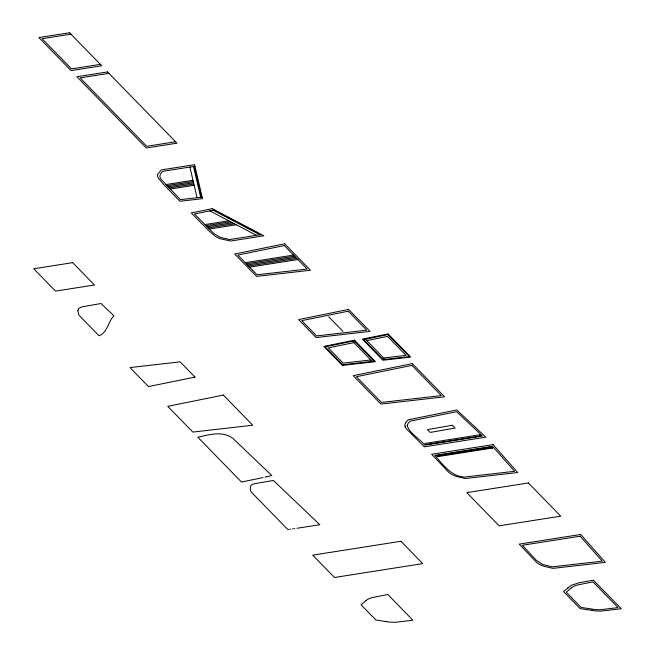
<?xml version="1.0" encoding="UTF-8"?>
<svg xmlns="http://www.w3.org/2000/svg" width="655" height="655" viewBox="0 0 655 655"><rect width="100%" height="100%" fill="white"/><g stroke="black" fill="none" stroke-linecap="round" stroke-linejoin="round"><path stroke-width="0.98" d="M437.671 456.641L437.843 455.97L491.193 447.586L492.462 448.028L437.671 456.641L436.582 455.52L491.373 446.915L492.462 448.028M491.193 447.586L491.373 446.915M405.601 422.827L405.216 423.572A15.638 8.056 21.1 0 0 404.896 424.849L405.027 426.225M405.74 422.606L408.204 419.822L456.781 409.956L485.846 437.172L424.358 446.833L406.288 428.738A13.73 7.074 21.1 0 1 405.003 426.225M567.869 588.067L568.507 587.494M366.153 600.537L361.028 604.737L375.888 619.99L386.745 621.677M571.356 587.944L566.223 592.145L581.091 607.398L591.948 609.084M271.121 475.702L271.825 475.53L232.967 438.457C222.512 430.556 209.313 434.683 197.826 437.212L241.49 482.031L263.097 477.569M270.417 475.882L266.863 476.734M266.446 476.832L264.988 477.151M214.562 209.911L194.429 213.997L213.481 233.123A45.097 23.228 21.1 0 0 214.136 233.696L220.227 237.388L229.7 239.542L261.46 234.547M353.929 342.647L328.261 347.87L343.13 363.132L370.812 359.972M366.751 340.633L387.563 336.392L406.067 355.395L383.625 357.957M70.945 34.166L42.108 38.702L71.501 68.881L100.346 64.346M108.935 73.344L80.098 77.871L146.736 146.286L175.581 141.75M194.936 166.264L163.185 171.25C160.025 172.969 158.461 177.161 161.621 179.789A45.097 23.228 21.1 0 0 162.104 180.387L180.428 199.628L202.125 197.147M165.83 184.571L192.971 180.305M166.919 185.684L193.266 181.55M168.007 186.806L193.553 182.794M169.096 187.919L193.839 184.03M170.185 189.041L194.134 185.275M204.794 224.567L228.742 220.8M205.883 225.68L230.625 221.791M206.972 226.802L232.517 222.782M208.061 227.915L234.4 223.781M209.15 229.037L236.291 224.771M245.265 262.671L293.571 255.082M246.354 263.793L294.66 256.203M247.443 264.907L295.749 257.317M248.532 266.028L296.838 258.438M249.62 267.142L297.927 259.552M297.018 528.266L319.845 524.753L273.389 480.434L254.68 483.701A45.097 23.228 21.1 0 0 253.993 483.889C249.67 484.242 249.629 489.015 251.184 491.979L287.709 529.469L288.814 529.346M294.775 528.585L294.332 528.642M293.44 528.765L292.605 528.88M290.869 529.101L289.928 529.215M436.582 455.52L437.843 455.97M213.89 210.042L260.739 234.662M213.211 210.181L260.019 234.777M209.829 210.869L256.408 235.341M365.367 339.208L385.009 359.382M328.777 316.823L342.933 331.356M352.546 341.222L372.196 361.388M194.216 166.378L201.396 197.229M193.495 166.493L200.667 197.311M189.893 167.058L197.032 197.728M366.03 600.471A36.426 18.758 21.1 0 1 372.228 597.581L387.809 594.503L412.855 620.211L396.209 622.201A36.426 18.758 21.1 0 1 386.777 621.759M571.234 587.879A36.426 18.758 21.1 0 1 577.432 584.989L593.012 581.91L618.058 607.619L601.413 609.608A36.426 18.758 21.1 0 1 591.973 609.166M407.181 425.709C410.079 433.995 419.536 438.424 424.718 445.138L482.538 436.05L456.576 411.7L410.071 421.14L407.893 423.646L407.181 425.709M77.88 310.601L78.829 315.055L98.995 335.761C107.264 333.158 108.288 321.171 113.904 315.792L101.034 303.511L82.325 306.777A45.097 23.228 21.1 0 0 81.638 306.966L78.731 308.399L77.88 310.601M157.536 174.942L157.528 174.967A12.928 6.656 21.1 0 0 158.436 178.176L163.349 184.17L179.92 201.265L202.485 198.678L194.568 164.683L161.384 169.899L157.667 174.271A13.87 7.148 21.1 0 0 157.56 174.754L157.544 174.877M568.589 587.42L563.472 591.49L580.183 608.634L594.331 610.763A30.924 15.925 21.1 0 0 597.204 611.025L599.612 611.107A46.53 23.965 21.1 0 0 601.421 611.09L621.267 608.749L593.455 580.199L579.339 582.696L571.831 585.136A30.99 15.957 21.1 0 0 570.276 586.061L568.589 587.42M212.228 208.683L191.276 212.932L208.012 230.003L214.521 235.751A12.928 6.656 21.1 0 0 219.261 238.363L219.662 238.502A13.87 7.148 21.1 0 0 220.563 238.829L230.666 241.024L263.859 235.808L212.228 208.683M284.696 243.799L234.686 253.984L256.539 276.41L310.47 270.261L284.696 243.799M284.319 245.584L237.839 255.049L257.055 274.773L307.179 269.058L284.319 245.584M348.607 309.414L298.606 319.591L316.103 337.554L370.026 331.397L348.607 309.414M348.231 311.19L301.75 320.655L316.619 335.917L366.743 330.194L348.231 311.19M354.461 340.166L323.881 346.389L342.409 365.408L375.389 361.65L354.461 340.166M354.306 340.862L325.117 346.806L342.614 364.769L374.095 361.175L354.306 340.862M388.087 333.911L362.362 339.151L382.905 360.242L410.652 357.073L388.087 333.911M387.94 334.615L363.599 339.568L383.11 359.595L409.359 356.598L387.94 334.615M194.977 377.108L148.497 386.573L129.993 367.57L180.117 361.855L194.977 377.108M223.347 395.047L167.77 406.362L192.816 432.071L252.74 425.226L223.347 395.047M412.314 363.631L353.225 375.659L380.899 404.069L444.622 396.799L412.314 363.631M411.938 365.408L356.369 376.723L381.415 402.432L441.339 395.595L411.938 365.408M452.31 425.267L427.478 429.639L430.278 432.423L455.11 428.051L452.31 425.267M69.561 32.75L38.891 37.572L71.059 70.584L101.73 65.77L69.561 32.75M107.551 71.927L76.889 76.741L146.294 147.989L176.965 143.167L107.551 71.927M72.664 262.647L33.733 268.763L55.511 291.115L94.443 284.999L72.664 262.647M479.607 434.838L424.817 443.451L425.906 444.565L480.696 435.952L479.607 434.838M493.1 444.614L431.612 454.275L448.912 472.492A13.73 7.074 21.1 0 0 452.22 474.687L454.464 475.726A15.638 8.056 21.1 0 0 456.732 476.537L465.386 478.518L517.728 472.525L493.1 444.614M492.56 446.342L434.74 455.421C443.009 464.395 450.984 476.496 464.526 477.036L514.633 471.297L492.56 446.342M528.389 482.956L466.827 492.634L499.159 525.834L560.729 516.156L528.389 482.956M400.95 541.267L312.705 555.137L334.484 577.489L422.729 563.619L400.95 541.267M580.715 534.455L519.227 544.117L536.519 562.334A14.737 7.59 21.1 0 0 538.107 563.496L538.836 563.947A12.535 6.452 21.1 0 0 539.843 564.52L542.07 565.568A15.769 8.122 21.1 0 0 544.469 566.419L553 568.36L605.343 562.367L580.715 534.455M580.174 536.183L522.354 545.263L536.109 560.066A45.097 23.228 21.1 0 0 536.732 560.647L542.643 564.454L552.14 566.878L602.248 561.139L580.174 536.183"/></g></svg>
